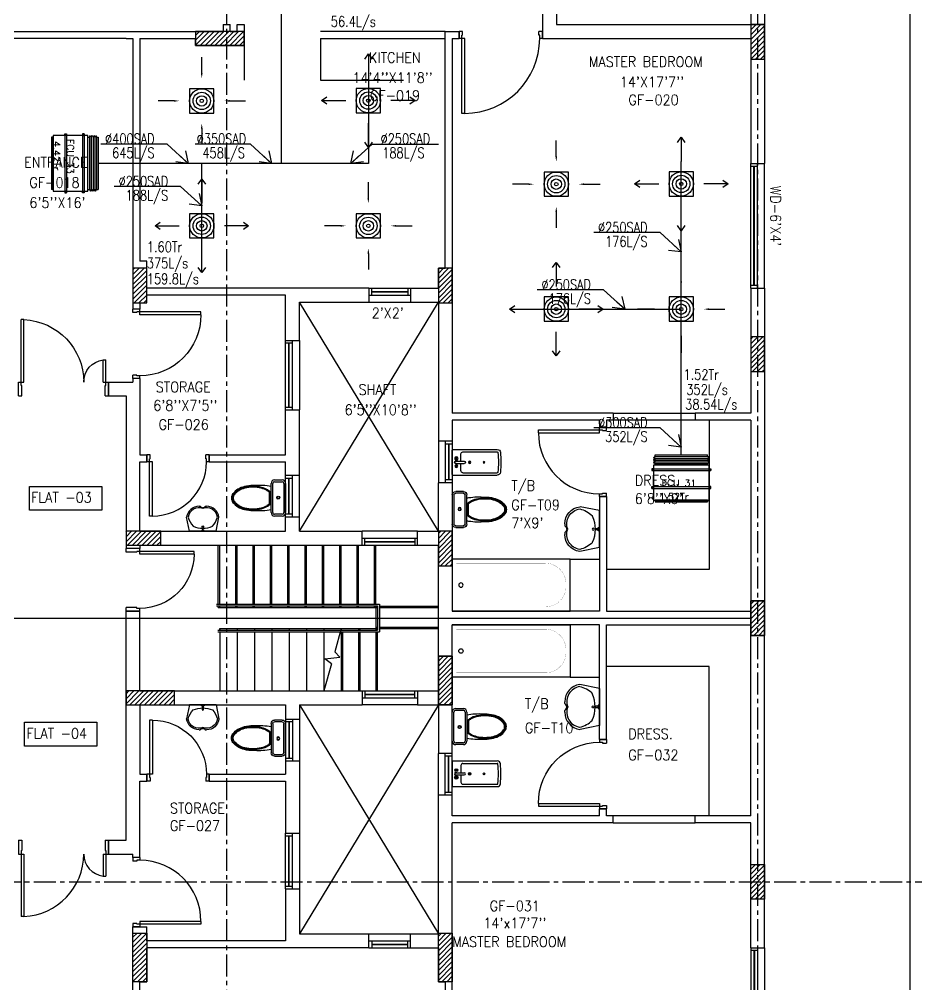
# Model space of a CAD drawing. Header units: millimetres. Extents: x -1288794 to 2153086, y -2701644 to -1428868.
# Drawn here: x 733809 to 746738, y -1496850 to -1482944 of the extents above; entities that cross this region are included whole.
import ezdxf

# ---------------------------------------------------------------- set-up
doc = ezdxf.new("R2010")
doc.units = ezdxf.units.MM
doc.header["$LTSCALE"] = 100
for name, pattern in [('CENTER', [50.8, 31.75, -6.35, 6.35, -6.35]), ('DASHED2', [9.525, 6.35, -3.175]), ('HIDDEN', [9.525, 6.35, -3.175])]:
    doc.linetypes.add(name, pattern=pattern)
for name, color, linetype in [('A-ANNO-TEXT', 8, 'Continuous'), ('A-AREA', 8, 'CENTER'), ('A-DOOR', 4, 'Continuous'), ('A-FLOR-OVHD', 4, 'DASHED2'), ('A-FLOR-PFIX', 8, 'Continuous'), ('A-FLOR-SPCL', 8, 'Continuous'), ('A-FLOR-STRS', 8, 'Continuous'), ('A-GLAZ', 5, 'Continuous'), ('A-GRID', 253, 'CENTER'), ('A-WALL-FULL', 8, 'Continuous'), ('AC- SUIPPOR', 7, 'HIDDEN'), ('AC-HLTEXT', 100, 'Continuous'), ('AC-SAD', 3, 'Continuous'), ('AC-SAD TEXT', 3, 'Continuous'), ('AC-UNIT', 5, 'Continuous'), ('RCD RIGHT', 1, 'Continuous'), ('S-COL- HACT.', 9, 'Continuous'), ('S-COL.', 8, 'Continuous'), ('SCD  RIGHT', 3, 'Continuous'), ('WALL', 42, 'Continuous')]:
    doc.layers.add(name, color=color, linetype=linetype)
doc.styles.add('ROMAND', font='romand')
doc.styles.add('ROMANS', font='romans.shx', dxfattribs={"width": 0.8})
doc.styles.add('SIMPLEX', font='simplex.shx', dxfattribs={"width": 0.8})
doc.dimstyles.new('100 of DIM2', dxfattribs={"dimscale": 0, "dimtxt": 200, "dimasz": 150, "dimexe": 75, "dimexo": 200, "dimgap": 75, "dimtad": 1, "dimdec": 0, "dimrnd": 5, "dimzin": 0, "dimdsep": 46, "dimtxsty": 'ROMANS', "dimblk": 'ARCHTICK', "dimcen": 100, "dimclrd": 94, "dimclre": 94, "dimclrt": 2, "dimadec": 0, "dimazin": 0, "dimtfac": 1, "dimtdec": 0, "dimtofl": 0, "dimtmove": 2, "dimatfit": 3, "dimldrblk": 'OPEN90', "dimfxl": 75, "dimtolj": 1, "dimtzin": 0, "dimarcsym": 0})
pattern_1 = [(45, (1840901.617, -1109556.65), (-35.355339, 35.355339), [])]

# ---------------------------------------------------------------- blocks, each defined once
blk = doc.blocks.new('W-180')
for p, q in [((1800, 100), (0, 100)), ((1800, 0), (0, 0)), ((40, 0), (40, 100)), ((1760, 100), (1760, 0))]:
    blk.add_line(p, q)
at = {"linetype": 'Continuous'}
for p, q in [((1760, 53), (40, 53)), ((1760, 47), (40, 47))]:
    blk.add_line(p, q, dxfattribs=at)
blk = doc.blocks.new('D-100-R1')
for p, q in [((-80, 980), (-80, 100)), ((-80, 980), (-40, 980)), ((-40, 980), (-40, 55)), ((-1000, 100), (-1000, 0)), ((-1000, 100), (-960, 100)), ((-960, 100), (-960, 55)), ((-960, 55), (-950, 55)), ((-950, 55), (-950, 0)), ((-80, 100), (0, 100)), ((-50, 55), (-50, 0)), ((-50, 55), (-40, 55)), ((-50, 0), (0, 0)), ((0, 100), (0, 0)), ((-1000, 0), (-950, 0))]:
    blk.add_line(p, q)
at = {"linetype": 'Continuous'}
blk.add_arc((-80, 100), 880, 90, 180, dxfattribs=at)
blk = doc.blocks.new('LAV-4')
for p, q in [((-266, 0), (-322, -283)), ((-266, 0), (268, 0)), ((268, 0), (324, -280)), ((-48, -500), (-75, -500)), ((75, -500), (50, -500))]:
    blk.add_line(p, q)
for points in [[(-25, 0), (-25, -18), (25, -18), (25, 0)], [(-9, -20), (-9, -57), (8, -57), (8, -20)]]:
    blk.add_lwpolyline(points, close=True)
blk.add_circle((0, -91), 15.4)
for centre, radius, start, end in [((74, -366), 375, 135.3333, 167.1432), ((0, -539), 477, 66.1261, 113.874), ((-74, -366), 375, 12.5199, 44.6667), ((-75, -250), 250, 187.6784, 270), ((-75, -250), 220, 188.5814, 289.9523), ((75, -250), 220, 250.0878, 350.8515), ((75, -250), 250, 270, 353.0121), ((1, -527), 55.9, 28.7827, 151.2173), ((50, -499), 0, 238.1883, 0)]:
    blk.add_arc(centre, radius, start, end)
blk = doc.blocks.new('BT-2')
blk.add_lwpolyline([(0, 750), (1700, 750), (1700, 0), (0, 0)], close=True)
at = {"const_width": 2}
blk.add_lwpolyline([(60, 690), (1340, 690, -0.414214), (1640, 390), (1640, 360, -0.414214), (1340, 60), (60, 60)], format="xyb", close=True, dxfattribs=at)
blk.add_circle((125, 375), 31.9)
blk = doc.blocks.new('W-80')
for p, q in [((800, 100), (0, 100)), ((800, 0), (0, 0)), ((40, 0), (40, 100)), ((760, 100), (760, 0))]:
    blk.add_line(p, q)
at = {"linetype": 'Continuous'}
for p, q in [((760, 53), (40, 53)), ((760, 47), (40, 47))]:
    blk.add_line(p, q, dxfattribs=at)
blk = doc.blocks.new('BIDET-1')
for p, q in [((175, 0), (-175, 0)), ((-185, -10), (-185, -649)), ((-15, -125), (-120, -125)), ((-39, -59), (-69, -59)), ((-54, -44), (-54, -74)), ((-15, -54), (-15, -174)), ((15, -54), (15, -174)), ((120, -125), (15, -125)), ((39, -59), (69, -59)), ((54, -44), (54, -74)), ((185, -10), (185, -649)), ((-150, -155), (-150, -649)), ((12, -250), (-12, -250)), ((-9, -259), (9, -241)), ((-9, -241), (9, -259)), ((0, -238), (0, -262)), ((150, -155), (150, -649))]:
    blk.add_line(p, q)
for centre, radius in [((-54, -59), 25), ((-54, -59), 20), ((-54, -59), 15.2), ((-54, -59), 10.2), ((54, -59), 20), ((54, -59), 15.2), ((54, -59), 10.2), ((0, -250), 17.5), ((0, -250), 12.5), ((0, -457), 12.5), ((0, -457), 10)]:
    blk.add_circle(centre, radius)
for centre, radius, start, end in [((-175, -10), 10, 90, 180), ((175, -10), 10, 0, 90), ((-120, -155), 30, 90, 180), ((0, -54), 20, 318.5904, 221.4096), ((0, -54), 15, 0, 180), ((120, -155), 30, 0, 90), ((0, -174), 15, 180, 0), ((-140, -649), 45, 180, 265.2062), ((-140, -649), 10, 180, 265.2062), ((0, 1020), 1720, 265.2062, 274.7938), ((0, 1020), 1685, 265.2062, 274.7938), ((140, -649), 10, 274.7938, 0), ((140, -649), 45, 274.7938, 0)]:
    blk.add_arc(centre, radius, start, end)
blk = doc.blocks.new('WC-1')
for p, q in [((-210, 0), (210, 0)), ((-260, -160), (-260, -50)), ((-235, -160), (-235, -50)), ((-210, -25), (210, -25)), ((235, -50), (235, -160)), ((260, -50), (260, -160)), ((210, -185), (-210, -185)), ((210, -210), (-210, -210)), ((91, -223), (-91, -223)), ((86, -235), (-86, -235))]:
    blk.add_line(p, q)
for radius in [22.1, 17.1]:
    blk.add_circle((-6, -107), radius)
for centre, radius, start, end in [((-210, -50), 50, 90, 180), ((-210, -50), 25, 90, 180), ((210, -50), 50, 360, 90), ((210, -50), 25, 360, 90), ((-210, -160), 50, 180, 270), ((-210, -160), 25, 180, 270), ((722, -383), 904, 168.9529, 184.0632), ((178, -428), 341, 149.8586, 166.4766), ((178, -428), 328, 149.8586, 166.4766), ((69, -365), 214, 138.4152, 149.8586), ((69, -365), 201, 139.9943, 149.8586), ((-69, -365), 201, 30.1414, 40.0057), ((-69, -365), 214, 30.1414, 41.5848), ((-178, -428), 328, 13.5234, 30.1414), ((-178, -428), 341, 13.5234, 30.1414), ((210, -160), 25, 270, 360), ((210, -160), 50, 270, 360), ((352, -470), 520, 166.4766, 180), ((352, -470), 507, 166.4766, 180), ((-352, -470), 507, 360, 13.5234), ((-352, -470), 520, 360, 13.5234), ((352, -470), 532, 177.5541, 180), ((352, -470), 532, 180, 193.5234), ((352, -470), 520, 180, 193.5234), ((352, -470), 507, 180, 193.5234), ((-352, -470), 507, 346.4766, 360), ((-352, -470), 520, 346.4766, 360), ((-352, -470), 532, 346.4766, 360), ((-352, -470), 532, 360, 2.4459), ((178, -512), 353, 193.5234, 210.1414), ((178, -512), 341, 193.5234, 210.1414), ((178, -512), 328, 193.5234, 210.1414), ((69, -575), 226, 210.1414, 234.4972), ((69, -575), 214, 210.1414, 234.4972), ((69, -575), 201, 210.1414, 234.4972), ((-69, -575), 201, 305.5028, 329.8586), ((-69, -575), 214, 305.5028, 329.8586), ((-69, -575), 226, 305.5028, 329.8586), ((-178, -512), 328, 329.8586, 346.4766), ((-178, -512), 341, 329.8586, 346.4766), ((-178, -512), 353, 329.8586, 346.4766), ((0, -672), 108, 234.4972, 270), ((0, -672), 95.9, 234.4972, 270), ((0, -672), 83.4, 234.4972, 270), ((0, -672), 83.4, 270, 305.5028), ((0, -672), 95.9, 270, 305.5028), ((0, -672), 108, 270, 305.5028)]:
    blk.add_arc(centre, radius, start, end)
at = {"linetype": 'Continuous', "ltscale": 50}
blk.add_arc((-722, -383), 904, 355.9368, 11.0471, dxfattribs=at)
blk = doc.blocks.new('W-60')
for p, q in [((600, 100), (0, 100)), ((600, 0), (0, 0)), ((40, 0), (40, 100)), ((560, 100), (560, 0))]:
    blk.add_line(p, q)
at = {"linetype": 'Continuous'}
for p, q in [((560, 53), (40, 53)), ((560, 47), (40, 47))]:
    blk.add_line(p, q, dxfattribs=at)
blk = doc.blocks.new('D-130-R')
for p, q in [((1220, 200), (1220, 1100)), ((1220, 1100), (1260, 1100)), ((1260, 200), (1260, 1100)), ((80, 520), (40, 520)), ((40, 200), (40, 520)), ((80, 200), (80, 520)), ((0, 0), (0, 200)), ((80, 200), (0, 200)), ((40, 150), (40, 200)), ((50, 150), (40, 150)), ((50, 0), (50, 150)), ((1300, 200), (1220, 200)), ((1260, 150), (1250, 150)), ((1250, 0), (1250, 150)), ((1260, 150), (1260, 200)), ((1300, 0), (1300, 200)), ((50, 0), (0, 0)), ((1300, 0), (1250, 0))]:
    blk.add_line(p, q)
for centre, radius, start, end in [((1260, 200), 900, 92.5473, 180), ((40, 200), 320, 0, 82.8192)]:
    blk.add_arc(centre, radius, start, end)
blk = doc.blocks.new('D-90-R1')
for p, q in [((-80, 880), (-40, 880)), ((-80, 880), (-80, 100)), ((-40, 880), (-40, 55)), ((-900, 100), (-860, 100)), ((-900, 100), (-900, 0)), ((-860, 100), (-860, 55)), ((-860, 55), (-850, 55)), ((-850, 55), (-850, 0)), ((-80, 100), (0, 100)), ((-50, 55), (-40, 55)), ((-50, 55), (-50, 0)), ((-50, 0), (0, 0)), ((0, 100), (0, 0)), ((-900, 0), (-850, 0))]:
    blk.add_line(p, q)
at = {"linetype": 'Continuous'}
blk.add_arc((-80, 100), 780, 90, 180, dxfattribs=at)
blk = doc.blocks.new('W-100')
for p, q in [((1000, 100), (0, 100)), ((1000, 0), (0, 0)), ((40, 0), (40, 100)), ((960, 100), (960, 0))]:
    blk.add_line(p, q)
at = {"linetype": 'Continuous'}
for p, q in [((960, 53), (40, 53)), ((960, 47), (40, 47))]:
    blk.add_line(p, q, dxfattribs=at)
blk = doc.blocks.new('D-90-R')
for p, q in [((-80, 980), (-40, 980)), ((-80, 980), (-80, 200)), ((-40, 980), (-40, 155)), ((-900, 200), (-860, 200)), ((-900, 200), (-900, 0)), ((-860, 200), (-860, 155)), ((-860, 155), (-850, 155)), ((-850, 155), (-850, 0)), ((-80, 200), (0, 200)), ((-50, 155), (-40, 155)), ((-50, 155), (-50, 0)), ((0, 200), (0, 0)), ((-50, 0), (0, 0)), ((-900, 0), (-850, 0))]:
    blk.add_line(p, q)
at = {"linetype": 'Continuous'}
blk.add_arc((-80, 200), 780, 90, 180, dxfattribs=at)
blk = doc.blocks.new('D-120-R1')
for p, q in [((-80, 1180), (-40, 1180)), ((-80, 1180), (-80, 100)), ((-40, 1180), (-40, 55)), ((-1200, 100), (-1160, 100)), ((-1200, 100), (-1200, 0)), ((-1160, 100), (-1160, 55)), ((-1160, 55), (-1150, 55)), ((-1150, 55), (-1150, 0)), ((-80, 100), (0, 100)), ((-50, 55), (-40, 55)), ((-50, 55), (-50, 0)), ((-50, 0), (0, 0)), ((0, 100), (0, 0)), ((-1200, 0), (-1150, 0))]:
    blk.add_line(p, q)
at = {"linetype": 'Continuous'}
blk.add_arc((-80, 100), 1080, 90, 180, dxfattribs=at)
blk = doc.blocks.new('A$C44FB0367')
at = {"layer": 'WALL', "ltscale": 30}
h = blk.add_hatch(dxfattribs=at)
h.set_pattern_fill('NET3', color=2, scale=100, style=0)
h.set_pattern_definition([(0, (19935.246, -11666.627), (0, 12.5), []), (60, (19935.246, -11666.627), (-10.8253175, 6.25), []), (120, (19935.246, -11666.627), (-10.8253175, -6.25), [])])
h.paths.add_polyline_path([(775, 250), (775, 275), (25, 275), (25, 250)])
at = {"layer": 'WALL', "color": 5, "ltscale": 30}
for p, q in [((25, 250), (25, 275)), ((25, 275), (775, 275)), ((775, 250), (775, 275))]:
    blk.add_line(p, q, dxfattribs=at)
at = {"layer": 'WALL', "color": 8, "ltscale": 30}
for p, q in [((25, -275), (0, -287.5)), ((25, -250), (25, -275)), ((25, -250), (25, -275)), ((25, -275), (775, -275)), ((775, -250), (775, -275)), ((775, -275), (800, -287.5)), ((0, -287.5), (25, -300)), ((25, -300), (0, -312.5)), ((0, -312.5), (25, -325)), ((25, -325), (0, -337.5)), ((0, -337.5), (25, -350)), ((25, -350), (0, -362.5)), ((0, -362.5), (25, -375)), ((25, -300), (775, -300)), ((25, -325), (775, -325)), ((25, -350), (775, -350)), ((25, -375), (775, -375)), ((25, -375), (25, -400)), ((25, -400), (775, -400)), ((800, -287.5), (775, -300)), ((775, -300), (800, -312.5)), ((800, -312.5), (775, -325)), ((775, -325), (800, -337.5)), ((800, -337.5), (775, -350)), ((775, -350), (800, -362.5)), ((800, -362.5), (775, -375)), ((775, -375), (775, -400))]:
    blk.add_line(p, q, dxfattribs=at)
at = {"layer": 'WALL', "color": 5, "ltscale": 30}
blk.add_lwpolyline([(0, 250), (800, 250), (800, -250), (0, -250)], close=True, dxfattribs=at)
blk = doc.blocks.new('A$C5F1D0244')
at = {"layer": 'AC- SUIPPOR', "ltscale": 5}
for p, q in [((-25, 425), (-25, -425)), ((0, 425), (0, -425))]:
    blk.add_line(p, q, dxfattribs=at)
at = {"layer": 'AC- SUIPPOR', "ltscale": 30}
for points in [[(-25, 400), (0, 400), (0, 425), (-25, 425)], [(-25, -400), (0, -400), (0, -425), (-25, -425)]]:
    blk.add_lwpolyline(points, close=True, dxfattribs=at)
for centre in [(-12.5, 412.5), (-12.5, -412.5)]:
    blk.add_circle(centre, 5, dxfattribs=at)
blk = doc.blocks.new('_ArchTick')
at = {"color": 0, "linetype": 'ByBlock', "const_width": 0.15}
blk.add_lwpolyline([(-0.5, -0.5), (0.5, 0.5)], dxfattribs=at)
blk = doc.blocks.new('cdcdcd')
at = {"layer": 'RCD RIGHT'}
for points in [[(0, 400), (0, 630), (0, 630)], [(-400, 0), (-630, 0), (-630, 0)], [(400, 0), (630, 0), (630, 0)], [(0, -400), (0, -630), (0, -630)]]:
    blk.add_lwpolyline(points, dxfattribs=at)
blk.add_lwpolyline([(-175, -175), (175, -175), (175, 175), (-175, 175)], close=True, dxfattribs=at)
for radius in [175, 125, 75, 25]:
    blk.add_circle((0, 0), radius, dxfattribs=at)
for points in [[(-13, 400), (0, 325), (12, 400)], [(-400, 12), (-325, 0), (-400, -13)], [(400, 12), (325, 0), (400, -13)], [(-13, -400), (0, -325), (12, -400)]]:
    blk.add_solid(points, dxfattribs=at)
blk = doc.blocks.new('abcd')
at = {"layer": 'SCD  RIGHT'}
blk.add_lwpolyline([(558555, -1481705), (558905, -1481705), (558905, -1481355), (558555, -1481355)], close=True, dxfattribs=at)
for radius in [175, 125, 75, 25]:
    blk.add_circle((558730, -1481530), radius, dxfattribs=at)
for points in [[(558730, -1480856), (558730, -1481205)], [(558056, -1481530), (558405, -1481530)], [(559404, -1481530), (559055, -1481530)], [(558730, -1482204), (558730, -1481855)]]:
    blk.add_leader(points, dimstyle='100 of DIM2', override={"dimscale": 1, "dimasz": 75, "dimtad": 0, "dimclrd": 3, "dimfxl": 0.2}, dxfattribs=at)

msp = doc.modelspace()

# ---------------------------------------------------------------- hatches: boundary and pattern name
at = {"layer": 'S-COL- HACT.', "linetype": 'Continuous', "ltscale": 3}
h = msp.add_hatch(dxfattribs=at)
h.set_pattern_fill('ANSI31', color=256, scale=400, style=0)
h.set_pattern_definition(pattern_1)
h.paths.add_polyline_path([(744346.4, -1483018.6), (744346.4, -1483518.6), (744546.4, -1483518.6), (744546.4, -1483018.6)])
h = msp.add_hatch(dxfattribs=at)
h.set_pattern_fill('ANSI31', color=256, scale=400, style=0)
h.set_pattern_definition(pattern_1)
h.paths.add_polyline_path([(736346.4, -1483318.6), (737046.4, -1483318.6), (737046.4, -1483118.6), (736346.4, -1483118.6)])
h = msp.add_hatch(dxfattribs=at)
h.set_pattern_fill('ANSI31', color=256, scale=400, style=0)
h.set_pattern_definition(pattern_1)
h.paths.add_polyline_path([(735446.4, -1486529.4), (735446.4, -1487029.4), (735646.4, -1487029.4), (735646.4, -1486529.4)])
h = msp.add_hatch(dxfattribs=at)
h.set_pattern_fill('ANSI31', color=256, scale=400, style=0)
h.set_pattern_definition(pattern_1)
h.paths.add_polyline_path([(739846.4, -1486529.4), (739846.4, -1487029.4), (740046.4, -1487029.4), (740046.4, -1486529.4)])
h = msp.add_hatch(dxfattribs=at)
h.set_pattern_fill('ANSI31', color=256, scale=400, style=0)
h.set_pattern_definition(pattern_1)
h.paths.add_polyline_path([(744346.4, -1487518.6), (744346.4, -1488018.6), (744546.4, -1488018.6), (744546.4, -1487518.6)])
h = msp.add_hatch(dxfattribs=at)
h.set_pattern_fill('ANSI31', color=256, scale=400, style=0)
h.set_pattern_definition(pattern_1)
h.paths.add_polyline_path([(735346.4, -1490518.6), (735846.4, -1490518.6), (735846.4, -1490318.6), (735346.4, -1490318.6)])
h = msp.add_hatch(dxfattribs=at)
h.set_pattern_fill('ANSI31', color=256, scale=400, style=0)
h.set_pattern_definition(pattern_1)
h.paths.add_polyline_path([(739846.4, -1490818.6), (740046.4, -1490818.6), (740046.4, -1490318.6), (739846.4, -1490318.6)])
h = msp.add_hatch(dxfattribs=at)
h.set_pattern_fill('ANSI31', color=256, scale=400, style=0)
h.set_pattern_definition(pattern_1)
h.paths.add_polyline_path([(744346.4, -1491818.6), (744346.4, -1491318.6), (744546.4, -1491318.6), (744546.4, -1491818.6)])
h = msp.add_hatch(dxfattribs=at)
h.set_pattern_fill('ANSI31', color=256, scale=400, style=0)
h.set_pattern_definition(pattern_1)
h.paths.add_polyline_path([(739846.4, -1492818.6), (740046.4, -1492818.6), (740046.4, -1492118.6), (739846.4, -1492118.6)])
h = msp.add_hatch(dxfattribs=at)
h.set_pattern_fill('ANSI31', color=256, scale=400, style=0)
h.set_pattern_definition(pattern_1)
h.paths.add_polyline_path([(735346.4, -1492818.6), (736046.4, -1492818.6), (736046.4, -1492618.6), (735346.4, -1492618.6)])
h = msp.add_hatch(dxfattribs=at)
h.set_pattern_fill('ANSI31', color=256, scale=400, style=0)
h.set_pattern_definition(pattern_1)
h.paths.add_polyline_path([(744346.4, -1495618.6), (744346.4, -1495118.6), (744546.4, -1495118.6), (744546.4, -1495618.6)])
h = msp.add_hatch(dxfattribs=at)
h.set_pattern_fill('ANSI31', color=256, scale=400, style=0)
h.set_pattern_definition(pattern_1)
h.paths.add_polyline_path([(735446.4, -1496807.9), (735446.4, -1496107.9), (735646.4, -1496107.9), (735646.4, -1496807.9)])
h = msp.add_hatch(dxfattribs=at)
h.set_pattern_fill('ANSI31', color=256, scale=400, style=0)
h.set_pattern_definition(pattern_1)
h.paths.add_polyline_path([(739846.4, -1496807.9), (739846.4, -1496107.9), (740046.4, -1496107.9), (740046.4, -1496807.9)])

# ---------------------------------------------------------------- linework, layer by layer
at = {"layer": 'A-ANNO-TEXT', "color": 5}
for points in [[(733955.5, -1489671.5), (734997.9, -1489671.5), (734997.9, -1490013.9), (733955.5, -1490013.9)], [(733882.3, -1493070.7), (734924.7, -1493070.7), (734924.7, -1493413.2), (733882.3, -1493413.2)]]:
    msp.add_lwpolyline(points, close=True, dxfattribs=at)
at = {"layer": 'A-AREA', "ltscale": 15}
msp.add_line((746646.4, -1512568.6), (746646.4, -1469568.6), dxfattribs=at)
at = {"layer": 'A-FLOR-OVHD', "linetype": 'Continuous', "ltscale": 3}
for p, q in [((733546.4, -1483118.6), (735346.4, -1483118.6)), ((735346.4, -1483218.6), (733546.4, -1483218.6)), ((742367.3, -1488618.6), (743546.4, -1488618.6)), ((743546.4, -1488718.6), (742367.3, -1488718.6)), ((743546.4, -1494418.6), (742367.3, -1494418.6)), ((742367.3, -1494518.6), (743546.4, -1494518.6))]:
    msp.add_line(p, q, dxfattribs=at)
at = {"layer": 'A-FLOR-OVHD', "linetype": 'Continuous'}
for p, q in [((736696.4, -1491368.6), (736696.4, -1490518.6)), ((736946.4, -1491368.6), (736946.4, -1490518.6)), ((737196.4, -1491368.6), (737196.4, -1490518.6)), ((737446.4, -1491368.6), (737446.4, -1490518.6)), ((737696.4, -1491368.6), (737696.4, -1490518.6)), ((737946.4, -1491368.6), (737946.4, -1490518.6)), ((738196.4, -1491368.6), (738196.4, -1490518.6)), ((738446.4, -1491368.6), (738446.4, -1490518.6)), ((738696.4, -1491368.6), (738696.4, -1490518.6)), ((738946.4, -1491368.6), (738946.4, -1490518.6)), ((738996.4, -1491418.6), (739846.4, -1491418.6)), ((736696.4, -1491718.6), (736696.4, -1491743.6)), ((736946.4, -1491718.6), (736946.4, -1491743.6)), ((737196.4, -1491718.6), (737196.4, -1491743.6)), ((737446.4, -1491718.6), (737446.4, -1491743.6)), ((737696.4, -1491718.6), (737696.4, -1491743.6)), ((737946.4, -1491718.6), (737946.4, -1491743.6)), ((738196.4, -1491718.6), (738196.4, -1491743.6)), ((738996.4, -1491718.6), (739846.4, -1491718.6)), ((736696.4, -1491768.6), (736696.4, -1492618.6)), ((736946.4, -1491768.6), (736946.4, -1492618.6)), ((737196.4, -1491768.6), (737196.4, -1492618.6)), ((737446.4, -1491768.6), (737446.4, -1492618.6)), ((737696.4, -1491768.6), (737696.4, -1492618.6)), ((737946.4, -1491768.6), (737946.4, -1492618.6)), ((738196.4, -1491768.6), (738196.4, -1492618.6)), ((738446.4, -1491768.6), (738446.4, -1492618.6)), ((738696.4, -1491768.6), (738696.4, -1492618.6)), ((738946.4, -1491768.6), (738946.4, -1492618.6))]:
    msp.add_line(p, q, dxfattribs=at)
at = {"layer": 'A-FLOR-PFIX', "ltscale": 3}
for p, q in [((741746.4, -1490718.6), (742167.3, -1490718.6)), ((741746.4, -1492418.6), (742167.3, -1492418.6))]:
    msp.add_line(p, q, dxfattribs=at)
at = {"layer": 'A-FLOR-SPCL', "ltscale": 3}
for p, q in [((744346.4, -1481518.6), (744346.4, -1483018.6)), ((744546.4, -1481518.6), (744546.4, -1483018.6)), ((737046.4, -1483218.6), (737046.4, -1483818.6)), ((738146.4, -1483218.6), (739946.4, -1483218.6)), ((738146.4, -1483218.6), (738146.4, -1483818.6)), ((738146.4, -1483818.6), (739346.4, -1483818.6)), ((737846.4, -1490318.6), (739846.4, -1487018.6)), ((739846.4, -1490318.6), (737846.4, -1487018.6)), ((743746.4, -1488718.6), (743746.4, -1490868.6)), ((743746.4, -1490868.6), (742267.3, -1490868.6)), ((743746.4, -1492268.6), (742267.3, -1492268.6)), ((743746.4, -1494418.6), (743746.4, -1492268.6)), ((739846.4, -1492818.6), (737846.4, -1496118.6)), ((737846.4, -1492818.6), (739846.4, -1496118.6))]:
    msp.add_line(p, q, dxfattribs=at)
at = {"layer": 'A-FLOR-STRS', "ltscale": 3}
for p, q in [((736676.4, -1491368.6), (736676.4, -1490518.6)), ((736926.4, -1491368.6), (736926.4, -1490518.6)), ((737176.4, -1491368.6), (737176.4, -1490518.6)), ((737426.4, -1491368.6), (737426.4, -1490518.6)), ((737676.4, -1491368.6), (737676.4, -1490518.6)), ((737926.4, -1491368.6), (737926.4, -1490518.6)), ((738176.4, -1491368.6), (738176.4, -1490518.6)), ((738426.4, -1491368.6), (738426.4, -1490518.6)), ((738676.4, -1491368.6), (738676.4, -1490518.6)), ((738926.4, -1491368.6), (738926.4, -1490518.6)), ((736651.4, -1491368.6), (738996.4, -1491368.6)), ((736651.4, -1491393.6), (738971.4, -1491393.6)), ((736676.4, -1491418.6), (736676.4, -1491393.6)), ((736676.4, -1491418.6), (738946.4, -1491418.6)), ((736696.4, -1491418.6), (736696.4, -1491393.6)), ((736926.4, -1491418.6), (736926.4, -1491393.6)), ((736946.4, -1491418.6), (736946.4, -1491393.6)), ((737176.4, -1491418.6), (737176.4, -1491393.6)), ((737196.4, -1491418.6), (737196.4, -1491393.6)), ((737426.4, -1491418.6), (737426.4, -1491393.6)), ((737446.4, -1491418.6), (737446.4, -1491393.6)), ((737676.4, -1491418.6), (737676.4, -1491393.6)), ((737696.4, -1491418.6), (737696.4, -1491393.6)), ((737926.4, -1491418.6), (737926.4, -1491393.6)), ((737946.4, -1491418.6), (737946.4, -1491393.6)), ((738176.4, -1491418.6), (738176.4, -1491393.6)), ((738196.4, -1491418.6), (738196.4, -1491393.6)), ((738426.4, -1491418.6), (738426.4, -1491393.6)), ((738446.4, -1491418.6), (738446.4, -1491393.6)), ((738676.4, -1491418.6), (738676.4, -1491393.6)), ((738696.4, -1491418.6), (738696.4, -1491393.6)), ((738926.4, -1491418.6), (738926.4, -1491393.6)), ((738946.4, -1491418.6), (738946.4, -1491393.6)), ((738946.4, -1491398.6), (738971.4, -1491398.6)), ((738946.4, -1491418.6), (738946.4, -1491718.6)), ((738946.4, -1491418.6), (738971.4, -1491418.6)), ((738971.4, -1491393.6), (738971.4, -1491743.6)), ((738996.4, -1491368.6), (738996.4, -1491768.6)), ((738996.4, -1491398.6), (739846.4, -1491398.6)), ((736696.4, -1491718.6), (738946.4, -1491718.6)), ((736696.4, -1491743.6), (736696.4, -1491718.6)), ((738446.4, -1491718.6), (738352.8, -1492055.9)), ((738446.4, -1491718.6), (738446.4, -1491743.6)), ((738696.4, -1491718.6), (738696.4, -1491743.6)), ((738716.4, -1491718.6), (738716.4, -1491743.6)), ((738946.4, -1491698.6), (738971.4, -1491698.6)), ((738946.4, -1491718.6), (738946.4, -1491743.6)), ((738946.4, -1491718.6), (738971.4, -1491718.6)), ((738946.4, -1491718.6), (738946.4, -1491743.6)), ((738966.4, -1491718.6), (738966.4, -1491743.6)), ((738966.4, -1491718.6), (738966.4, -1491743.6)), ((738996.4, -1491698.6), (739846.4, -1491698.6)), ((736671.4, -1491743.6), (738971.4, -1491743.6)), ((736671.4, -1491768.6), (738996.4, -1491768.6)), ((738466.4, -1491768.6), (738466.4, -1492618.6)), ((738716.4, -1491768.6), (738716.4, -1492618.6)), ((738966.4, -1491768.6), (738966.4, -1492618.6)), ((738966.4, -1491768.6), (738966.4, -1492618.6)), ((738208.6, -1492154.1), (738424.6, -1492133.4)), ((738305.5, -1492226.1), (738208.6, -1492154.1)), ((738424.6, -1492133.4), (738352.8, -1492055.9)), ((738305.5, -1492226.1), (738196.4, -1492618.6))]:
    msp.add_line(p, q, dxfattribs=at)
at = {"layer": 'A-GLAZ', "ltscale": 3}
for p, q in [((744546.4, -1486818.6), (744546.4, -1485018.6)), ((738846.4, -1487018.6), (739446.4, -1487018.6)), ((737846.4, -1487568.6), (737846.4, -1488568.6)), ((739846.4, -1489018.6), (739846.4, -1489618.6)), ((737846.4, -1490111.8), (737846.4, -1489511.8)), ((739546.4, -1490318.6), (738746.4, -1490318.6)), ((739546.4, -1492818.6), (738746.4, -1492818.6)), ((737846.4, -1493025.5), (737846.4, -1493625.5)), ((739846.4, -1494118.6), (739846.4, -1493518.6)), ((737846.4, -1494668.6), (737846.4, -1495468.6)), ((738846.4, -1496118.6), (739446.4, -1496118.6)), ((744546.4, -1496318.6), (744546.4, -1498118.6))]:
    msp.add_line(p, q, dxfattribs=at)
at = {"layer": 'A-GRID', "ltscale": 0.1}
for p, q in [((736796.4, -1466442.6), (736796.4, -1514577)), ((744446.4, -1466442.6), (744446.4, -1514577)), ((707093.1, -1495368.6), (750632.7, -1495368.6))]:
    msp.add_line(p, q, dxfattribs=at)
at = {"layer": 'A-WALL-FULL', "ltscale": 3}
for p, q in [((741346.4, -1482868.6), (741346.4, -1483218.6)), ((741546.4, -1482868.6), (741546.4, -1483018.6)), ((736746.4, -1483018.6), (736746.4, -1483118.6)), ((736746.4, -1483018.6), (736846.4, -1483018.6)), ((736846.4, -1483118.6), (736846.4, -1483018.6)), ((736946.4, -1483118.6), (736946.4, -1483018.6)), ((736946.4, -1483018.6), (737046.4, -1483018.6)), ((737046.4, -1483018.6), (737046.4, -1483218.6)), ((741546.4, -1483018.6), (744546.4, -1483018.6)), ((744546.4, -1483018.6), (744546.4, -1485018.6)), ((735346.4, -1483118.6), (736746.4, -1483118.6)), ((735346.4, -1483218.6), (735446.4, -1483218.6)), ((735446.4, -1483218.6), (735446.4, -1487118.6)), ((735546.4, -1483218.6), (735546.4, -1486429.4)), ((735546.4, -1483218.6), (736346.4, -1483218.6)), ((736846.4, -1483118.6), (736946.4, -1483118.6)), ((739945, -1483118.6), (738146.4, -1483118.6)), ((739946.4, -1483118.6), (740146.4, -1483118.6)), ((739946.4, -1486529.4), (739946.4, -1483118.6)), ((740046.4, -1483218.6), (740046.4, -1488618.6)), ((740046.4, -1483218.6), (740146.4, -1483218.6)), ((740146.4, -1483118.6), (740146.4, -1483218.6)), ((740146.4, -1483218.6), (740146.4, -1483218.6)), ((741346.4, -1483218.6), (744346.4, -1483218.6)), ((744346.4, -1483218.6), (744346.4, -1485018.6)), ((744346.4, -1485018.6), (744546.4, -1485018.6)), ((737646.4, -1486818.6), (735646.4, -1486818.6)), ((738846.4, -1486818.6), (737646.4, -1486818.6)), ((738846.4, -1486818.6), (738846.4, -1487018.6)), ((739446.4, -1486818.6), (739846.4, -1486818.6)), ((739446.4, -1486818.6), (739446.4, -1487018.6)), ((744346.4, -1486818.6), (744346.4, -1488618.6)), ((744346.4, -1486818.6), (744546.4, -1486818.6)), ((744546.4, -1486818.6), (744546.4, -1490277)), ((737646.4, -1486918.6), (735646.4, -1486918.6)), ((735646.4, -1487029.4), (735646.4, -1486918.6)), ((737646.4, -1487568.6), (737646.4, -1486918.6)), ((735546.4, -1487118.6), (735446.4, -1487118.6)), ((735546.4, -1487029.4), (735546.4, -1487118.6)), ((735546.4, -1487029.4), (735646.4, -1487029.4)), ((737846.4, -1487018.6), (738846.4, -1487018.6)), ((737846.4, -1487568.6), (737846.4, -1487018.6)), ((739446.4, -1487018.6), (739846.4, -1487018.6)), ((739846.4, -1487018.6), (739846.4, -1489018.6)), ((737646.4, -1487568.6), (737846.4, -1487568.6)), ((735446.4, -1488118.6), (735446.4, -1488168.6)), ((735546.4, -1488118.6), (735446.4, -1488118.6)), ((735546.4, -1488118.6), (735546.4, -1489218.6)), ((735096.4, -1488168.6), (735446.4, -1488168.6)), ((735096.4, -1488168.6), (735096.4, -1488368.6)), ((735096.4, -1488368.6), (735346.4, -1488368.6)), ((735346.4, -1488368.6), (735346.4, -1490568.6)), ((737646.4, -1489218.6), (737646.4, -1488568.6)), ((737646.4, -1488568.6), (737846.4, -1488568.6)), ((737846.4, -1489511.8), (737846.4, -1488568.6)), ((742367.3, -1488618.6), (740046.4, -1488618.6)), ((742367.3, -1488618.6), (742367.3, -1488718.6)), ((743546.4, -1488618.6), (743546.4, -1488718.6)), ((744346.4, -1488618.6), (743546.4, -1488618.6)), ((742167.3, -1488718.6), (740046.4, -1488718.6)), ((740046.4, -1488718.6), (740046.4, -1489018.6)), ((742167.3, -1488718.6), (742167.3, -1488818.6)), ((742267.3, -1488818.6), (742167.3, -1488818.6)), ((742367.3, -1488718.6), (742267.3, -1488718.6)), ((742267.3, -1488718.6), (742267.3, -1488818.6)), ((744346.4, -1488718.6), (743546.4, -1488718.6)), ((744346.4, -1488718.6), (744346.4, -1490277)), ((740046.4, -1489018.6), (739846.4, -1489018.6)), ((735546.4, -1489218.6), (735646.4, -1489218.6)), ((735646.4, -1489218.6), (735646.4, -1489318.6)), ((736546.4, -1489218.6), (737646.4, -1489218.6)), ((736546.4, -1489218.6), (736546.4, -1489318.6)), ((735546.4, -1490318.6), (735546.4, -1489318.6)), ((735546.4, -1489318.6), (735646.4, -1489318.6)), ((736546.4, -1489318.6), (737646.4, -1489318.6)), ((737646.4, -1489511.8), (737646.4, -1489318.6)), ((737646.4, -1489511.8), (737846.4, -1489511.8)), ((737646.4, -1489511.8), (737846.4, -1489511.8)), ((740046.4, -1489618.6), (739846.4, -1489618.6)), ((739846.4, -1490318.6), (739846.4, -1489618.6)), ((740046.4, -1489618.6), (740046.4, -1491468.6)), ((742167.3, -1489818.6), (742167.3, -1491468.6)), ((742267.3, -1489818.6), (742167.3, -1489818.6)), ((742267.3, -1489818.6), (742267.3, -1491468.6)), ((737646.4, -1490318.6), (737646.4, -1490111.8)), ((737646.4, -1490111.8), (737846.4, -1490111.8)), ((737846.4, -1490318.6), (737846.4, -1490111.8)), ((735546.4, -1490318.6), (737646.4, -1490318.6)), ((737846.4, -1490318.6), (738746.4, -1490318.6)), ((738746.4, -1490518.6), (738746.4, -1490318.6)), ((739546.4, -1490518.6), (739546.4, -1490318.6)), ((739546.4, -1490318.6), (739846.4, -1490318.6)), ((744346.4, -1490277), (744346.4, -1491468.6)), ((744546.4, -1490277), (744546.4, -1491568.6)), ((735546.4, -1490568.6), (735346.4, -1490568.6)), ((735546.4, -1490518.6), (738746.4, -1490518.6)), ((735546.4, -1490518.6), (735546.4, -1490568.6)), ((739546.4, -1490518.6), (739846.4, -1490518.6)), ((739846.4, -1492618.6), (739846.4, -1490518.6)), ((744346.4, -1490577), (744346.4, -1491468.6)), ((717930.3, -1491568.6), (744346.4, -1491568.6)), ((735346.4, -1494768.6), (735346.4, -1491468.6)), ((735346.4, -1491468.6), (735546.4, -1491468.6)), ((735546.4, -1492618.6), (735546.4, -1491468.6)), ((742167.3, -1491468.6), (740046.4, -1491468.6)), ((742267.3, -1491468.6), (744346.4, -1491468.6)), ((744546.4, -1493460.2), (744546.4, -1491568.6)), ((742167.3, -1491668.6), (740046.4, -1491668.6)), ((740046.4, -1493518.6), (740046.4, -1491668.6)), ((742167.3, -1493318.6), (742167.3, -1491668.6)), ((742267.3, -1491668.6), (744346.4, -1491668.6)), ((742267.3, -1493318.6), (742267.3, -1491668.6)), ((744346.4, -1493460.2), (744346.4, -1491668.6)), ((735546.4, -1492618.6), (738746.4, -1492618.6)), ((738746.4, -1492618.6), (738746.4, -1492818.6)), ((739546.4, -1492618.6), (739846.4, -1492618.6)), ((739546.4, -1492618.6), (739546.4, -1492818.6)), ((735546.4, -1492818.6), (737646.4, -1492818.6)), ((735546.4, -1492818.6), (735546.4, -1493818.6)), ((737646.4, -1492818.6), (737646.4, -1493025.5)), ((737846.4, -1492818.6), (738746.4, -1492818.6)), ((737846.4, -1492818.6), (737846.4, -1493025.5)), ((739546.4, -1492818.6), (739846.4, -1492818.6)), ((739846.4, -1492818.6), (739846.4, -1493518.6)), ((737646.4, -1493025.5), (737846.4, -1493025.5)), ((742267.3, -1493318.6), (742167.3, -1493318.6)), ((740046.4, -1493518.6), (739846.4, -1493518.6)), ((744346.4, -1494418.6), (744346.4, -1493460.2)), ((744546.4, -1496318.6), (744546.4, -1493460.2)), ((737646.4, -1493625.5), (737846.4, -1493625.5)), ((737646.4, -1493625.5), (737646.4, -1493818.6)), ((737646.4, -1493625.5), (737846.4, -1493625.5)), ((737846.4, -1493625.5), (737846.4, -1494668.6)), ((735546.4, -1493818.6), (735646.4, -1493818.6)), ((735646.4, -1493918.6), (735646.4, -1493818.6)), ((736546.4, -1493818.6), (737646.4, -1493818.6)), ((736546.4, -1493918.6), (736546.4, -1493818.6)), ((735546.4, -1495018.6), (735546.4, -1493918.6)), ((735546.4, -1493918.6), (735646.4, -1493918.6)), ((736546.4, -1493918.6), (737646.4, -1493918.6)), ((737646.4, -1493918.6), (737646.4, -1494668.6)), ((739846.4, -1496118.6), (739846.4, -1494118.6)), ((740046.4, -1494118.6), (739846.4, -1494118.6)), ((740046.4, -1494418.6), (740046.4, -1494118.6)), ((742267.3, -1494318.6), (742167.3, -1494318.6)), ((742167.3, -1494418.6), (742167.3, -1494318.6)), ((742267.3, -1494418.6), (742267.3, -1494318.6)), ((742167.3, -1494418.6), (740046.4, -1494418.6)), ((742367.3, -1494518.6), (740046.4, -1494518.6)), ((740046.4, -1499918.6), (740046.4, -1494518.6)), ((742367.3, -1494418.6), (742267.3, -1494418.6)), ((742367.3, -1494518.6), (742367.3, -1494418.6)), ((744346.4, -1494418.6), (743546.4, -1494418.6)), ((743546.4, -1494518.6), (743546.4, -1494418.6)), ((744346.4, -1494518.6), (743546.4, -1494518.6)), ((744346.4, -1496318.6), (744346.4, -1494518.6)), ((735096.4, -1494768.6), (735346.4, -1494768.6)), ((735096.4, -1494968.6), (735096.4, -1494768.6)), ((737646.4, -1494668.6), (737846.4, -1494668.6)), ((735096.4, -1494968.6), (735446.4, -1494968.6)), ((735446.4, -1495018.6), (735446.4, -1494968.6)), ((735546.4, -1495018.6), (735446.4, -1495018.6)), ((737646.4, -1495468.6), (737846.4, -1495468.6)), ((737646.4, -1495468.6), (737646.4, -1496218.6)), ((737846.4, -1495468.6), (737846.4, -1496118.6)), ((735446.4, -1499918.6), (735446.4, -1496018.6)), ((735546.4, -1496018.6), (735446.4, -1496018.6)), ((737846.4, -1496118.6), (738846.4, -1496118.6)), ((738846.4, -1496318.6), (738846.4, -1496118.6)), ((739446.4, -1496318.6), (739446.4, -1496118.6)), ((739446.4, -1496118.6), (739846.4, -1496118.6)), ((737646.4, -1496218.6), (735646.4, -1496218.6)), ((737646.4, -1496318.6), (735646.4, -1496318.6)), ((738846.4, -1496318.6), (737646.4, -1496318.6)), ((739446.4, -1496318.6), (739846.4, -1496318.6)), ((744346.4, -1496318.6), (744546.4, -1496318.6)), ((735546.4, -1499918.6), (735546.4, -1496807.9)), ((739946.4, -1496807.9), (739946.4, -1500018.6))]:
    msp.add_line(p, q, dxfattribs=at)
at = {"layer": 'A-WALL-FULL', "linetype": 'Continuous', "ltscale": 3}
for p, q in [((736346.4, -1483318.6), (736346.4, -1483218.6)), ((737046.4, -1483118.6), (737046.4, -1483318.6)), ((737046.4, -1483318.6), (736346.4, -1483318.6)), ((735646.4, -1486429.4), (735546.4, -1486429.4)), ((735646.4, -1486818.6), (735646.4, -1486429.4)), ((739846.4, -1486818.6), (739846.4, -1486529.4)), ((739846.4, -1486529.4), (739946.4, -1486529.4)), ((735446.4, -1496018.6), (735646.4, -1496018.6)), ((735646.4, -1496218.6), (735646.4, -1496018.6)), ((735646.4, -1496807.9), (735646.4, -1496318.6)), ((739846.4, -1496318.6), (739846.4, -1496807.9)), ((735546.4, -1496807.9), (735646.4, -1496807.9)), ((739846.4, -1496807.9), (739946.4, -1496807.9))]:
    msp.add_line(p, q, dxfattribs=at)
at = {"layer": 'AC-SAD'}
for p, q in [((737583.5, -1480368.9), (737583.1, -1485018.6)), ((738838.6, -1483789.9), (738838.2, -1485018.6)), ((738838.2, -1485018.6), (734946.4, -1485018.6)), ((736438.6, -1486243.6), (736438.2, -1485018.6)), ((743346.8, -1489218.6), (743345.3, -1484990.3)), ((741220.6, -1487117.9), (743346.4, -1487118.6))]:
    msp.add_line(p, q, dxfattribs=at)
at = {"layer": 'S-COL.', "linetype": 'Continuous', "ltscale": 3}
for p, q in [((736346.4, -1483118.6), (736346.4, -1483318.6)), ((737046.4, -1483318.6), (737046.4, -1483118.6)), ((736346.4, -1483318.6), (737046.4, -1483318.6)), ((735846.4, -1490318.6), (735346.4, -1490318.6)), ((735346.4, -1490318.6), (735346.4, -1490518.6)), ((735846.4, -1490518.6), (735846.4, -1490318.6)), ((739846.4, -1492118.6), (739846.4, -1492818.6)), ((740046.4, -1492118.6), (739846.4, -1492118.6)), ((739846.4, -1492818.6), (739846.4, -1492118.6)), ((739846.4, -1492118.6), (740046.4, -1492118.6)), ((739846.4, -1492118.6), (739846.4, -1492818.6)), ((740046.4, -1492118.6), (739846.4, -1492118.6)), ((739846.4, -1492818.6), (739846.4, -1492118.6)), ((739846.4, -1492118.6), (740046.4, -1492118.6)), ((740046.4, -1492818.6), (740046.4, -1492118.6)), ((740046.4, -1492118.6), (740046.4, -1492818.6)), ((740046.4, -1492818.6), (740046.4, -1492118.6)), ((740046.4, -1492118.6), (740046.4, -1492818.6)), ((736046.4, -1492618.6), (735346.4, -1492618.6)), ((735346.4, -1492618.6), (735346.4, -1492818.6)), ((736046.4, -1492818.6), (736046.4, -1492618.6)), ((735346.4, -1492818.6), (736046.4, -1492818.6)), ((739846.4, -1492818.6), (740046.4, -1492818.6)), ((740046.4, -1492818.6), (739846.4, -1492818.6)), ((739846.4, -1492818.6), (740046.4, -1492818.6)), ((740046.4, -1492818.6), (739846.4, -1492818.6))]:
    msp.add_line(p, q, dxfattribs=at)
for points in [[(744346.4, -1483018.6), (744346.4, -1483518.6), (744546.4, -1483518.6), (744546.4, -1483018.6)], [(744346.4, -1483018.6), (744346.4, -1483518.6), (744546.4, -1483518.6), (744546.4, -1483018.6)], [(744346.4, -1483018.6), (744346.4, -1483518.6), (744546.4, -1483518.6), (744546.4, -1483018.6)], [(736346.4, -1483318.6), (737046.4, -1483318.6), (737046.4, -1483118.6), (736346.4, -1483118.6)], [(736346.4, -1483318.6), (737046.4, -1483318.6), (737046.4, -1483118.6), (736346.4, -1483118.6)], [(735446.4, -1486529.4), (735446.4, -1487029.4), (735646.4, -1487029.4), (735646.4, -1486529.4)], [(735446.4, -1486529.4), (735446.4, -1487029.4), (735646.4, -1487029.4), (735646.4, -1486529.4)], [(735446.4, -1486529.4), (735446.4, -1487029.4), (735646.4, -1487029.4), (735646.4, -1486529.4)], [(739846.4, -1486529.4), (739846.4, -1487029.4), (740046.4, -1487029.4), (740046.4, -1486529.4)], [(739846.4, -1486529.4), (739846.4, -1487029.4), (740046.4, -1487029.4), (740046.4, -1486529.4)], [(739846.4, -1486529.4), (739846.4, -1487029.4), (740046.4, -1487029.4), (740046.4, -1486529.4)], [(744346.4, -1487518.6), (744346.4, -1488018.6), (744546.4, -1488018.6), (744546.4, -1487518.6)], [(744346.4, -1487518.6), (744346.4, -1488018.6), (744546.4, -1488018.6), (744546.4, -1487518.6)], [(744346.4, -1487518.6), (744346.4, -1488018.6), (744546.4, -1488018.6), (744546.4, -1487518.6)], [(735346.4, -1490518.6), (735846.4, -1490518.6), (735846.4, -1490318.6), (735346.4, -1490318.6)], [(739846.4, -1490818.6), (740046.4, -1490818.6), (740046.4, -1490318.6), (739846.4, -1490318.6)], [(744346.4, -1491318.6), (744346.4, -1491818.6), (744546.4, -1491818.6), (744546.4, -1491318.6)], [(744346.4, -1491818.6), (744346.4, -1491318.6), (744546.4, -1491318.6), (744546.4, -1491818.6)], [(744346.4, -1491318.6), (744346.4, -1491818.6), (744546.4, -1491818.6), (744546.4, -1491318.6)], [(744346.4, -1491818.6), (744346.4, -1491318.6), (744546.4, -1491318.6), (744546.4, -1491818.6)], [(744346.4, -1491318.6), (744346.4, -1491818.6), (744546.4, -1491818.6), (744546.4, -1491318.6)], [(744346.4, -1491818.6), (744346.4, -1491318.6), (744546.4, -1491318.6), (744546.4, -1491818.6)], [(739846.4, -1492818.6), (740046.4, -1492818.6), (740046.4, -1492118.6), (739846.4, -1492118.6)], [(735346.4, -1492818.6), (736046.4, -1492818.6), (736046.4, -1492618.6), (735346.4, -1492618.6)], [(744346.4, -1495618.6), (744346.4, -1495118.6), (744546.4, -1495118.6), (744546.4, -1495618.6)], [(744346.4, -1495618.6), (744346.4, -1495118.6), (744546.4, -1495118.6), (744546.4, -1495618.6)], [(744346.4, -1495618.6), (744346.4, -1495118.6), (744546.4, -1495118.6), (744546.4, -1495618.6)], [(735446.4, -1496807.9), (735446.4, -1496107.9), (735646.4, -1496107.9), (735646.4, -1496807.9)], [(735446.4, -1496807.9), (735446.4, -1496107.9), (735646.4, -1496107.9), (735646.4, -1496807.9)], [(735446.4, -1496807.9), (735446.4, -1496107.9), (735646.4, -1496107.9), (735646.4, -1496807.9)], [(739846.4, -1496807.9), (739846.4, -1496107.9), (740046.4, -1496107.9), (740046.4, -1496807.9)], [(739846.4, -1496807.9), (739846.4, -1496107.9), (740046.4, -1496107.9), (740046.4, -1496807.9)], [(739846.4, -1496807.9), (739846.4, -1496107.9), (740046.4, -1496107.9), (740046.4, -1496807.9)]]:
    msp.add_lwpolyline(points, close=True, dxfattribs=at)

# ---------------------------------------------------------------- block references
at = {"ltscale": 30, "xscale": -1}
msp.add_blockref('A$C5F1D0244', (734464.5, -1485018.6), dxfattribs=at)
at = {"ltscale": 30}
msp.add_blockref('A$C5F1D0244', (734745.7, -1485018.6), dxfattribs=at)
at = {"ltscale": 30, "rotation": 89.99999999999999}
msp.add_blockref('A$C5F1D0244', (743346.8, -1489419.3), dxfattribs=at)
at = {"ltscale": 30, "xscale": -1, "rotation": 90}
msp.add_blockref('A$C5F1D0244', (743346.8, -1489700.5), dxfattribs=at)
at = {"layer": 'A-DOOR', "ltscale": 3}
for name, p, rotation in [('D-120-R1', (740146.4, -1483118.6), 180), ('D-100-R1', (742267.3, -1488818.6), 90), ('D-90-R1', (735646.4, -1489218.6), 180), ('D-130-R', (735096.4, -1494768.6), 180), ('D-100-R1', (735446.4, -1496018.6), 270)]:
    msp.add_blockref(name, p, dxfattribs=dict(at, rotation=rotation))
at = {"layer": 'A-DOOR', "ltscale": 3, "xscale": -1}
for name, p, rotation in [('D-100-R1', (735446.4, -1487118.6), 270), ('D-90-R', (735346.4, -1490568.6), 270), ('D-100-R1', (742267.3, -1494318.6), 90)]:
    msp.add_blockref(name, p, dxfattribs=dict(at, rotation=rotation))
for name, p in [('D-130-R', (735096.4, -1488368.6)), ('D-90-R1', (735646.4, -1493918.6))]:
    msp.add_blockref(name, p, dxfattribs=at)
at = {"layer": 'A-FLOR-PFIX', "ltscale": 3, "xscale": -1}
for name, p, rotation in [('BIDET-1', (740046.4, -1489325), 90), ('WC-1', (740046.4, -1490004.9), 90), ('LAV-4', (742167.3, -1490288.5), 270), ('BT-2', (740046.4, -1490718.6), 180), ('WC-1', (737646.4, -1493297.8), 270)]:
    msp.add_blockref(name, p, dxfattribs=dict(at, rotation=rotation))
at = {"layer": 'A-FLOR-PFIX', "ltscale": 3}
for name, p, rotation in [('WC-1', (737646.4, -1489839.5), 270), ('LAV-4', (742167.3, -1492848.8), 270), ('WC-1', (740046.4, -1493132.4), 90), ('BIDET-1', (740046.4, -1493812.3), 90)]:
    msp.add_blockref(name, p, dxfattribs=dict(at, rotation=rotation))
at = {"layer": 'A-FLOR-PFIX', "ltscale": 3, "xscale": 0.7199999999720604, "yscale": 0.7199999999720604, "zscale": 0.7199999999720604, "rotation": 180}
msp.add_blockref('LAV-4', (736452.8, -1490318.6), dxfattribs=at)
at = {"layer": 'A-FLOR-PFIX', "ltscale": 3}
msp.add_blockref('BT-2', (740046.4, -1492418.6), dxfattribs=at)
at = {"layer": 'A-FLOR-PFIX', "ltscale": 3, "xscale": -0.7199999999720604, "yscale": 0.7199999999720604, "zscale": 0.7200000000000001}
msp.add_blockref('LAV-4', (736452.8, -1492818.6), dxfattribs=at)
at = {"layer": 'A-GLAZ', "ltscale": 3}
for name, p, rotation in [('W-180', (744346.4, -1485018.6), 270), ('W-60', (739446.4, -1486818.6), 180), ('W-60', (740046.4, -1489618.6), 90), ('W-60', (737646.4, -1489511.8), 270), ('W-80', (739546.4, -1490418.6), 180)]:
    msp.add_blockref(name, p, dxfattribs=dict(at, rotation=rotation))
at = {"layer": 'A-GLAZ', "ltscale": 3, "xscale": -1}
for name, p, rotation in [('W-100', (737746.4, -1487568.6), 90), ('W-60', (737646.4, -1493625.5), 270), ('W-60', (740046.4, -1493518.6), 90), ('W-80', (737746.4, -1494668.6), 90), ('W-180', (744346.4, -1498118.6), 270)]:
    msp.add_blockref(name, p, dxfattribs=dict(at, rotation=rotation))
for name, p in [('W-80', (739546.4, -1492718.6)), ('W-60', (739446.4, -1496318.6))]:
    msp.add_blockref(name, p, dxfattribs=at)
at = {"layer": 'AC-UNIT', "color": 6, "ltscale": 30, "xscale": -1}
for p, rotation in [((734546.4, -1484618.6), 90), ((742946.8, -1489618.6), 180)]:
    msp.add_blockref('A$C44FB0367', p, dxfattribs=dict(at, rotation=rotation))
at = {"layer": 'RCD RIGHT'}
for p in [(736437.7, -1484118.7), (741545.6, -1485318.7), (738837.7, -1485918.7), (743345.6, -1487118.7)]:
    msp.add_blockref('cdcdcd', p, dxfattribs=at)
at = {"layer": 'SCD  RIGHT'}
for p in [(180108.2, -2584.9), (184616, -3784.9), (177708.2, -4388.6), (182816, -5588.6)]:
    msp.add_blockref('abcd', p, dxfattribs=at)

# ---------------------------------------------------------------- texts
at = {"layer": 'A-ANNO-TEXT', "style": 'ROMANS', "width": 0.9}
for s, p in [('KITCHEN', (738847.5, -1483569.6)), ('MASTER BEDROOM', (742014.9, -1483629.6)), ("14'4''X11'8''", (738609.7, -1483860.1)), ("14'X17'7''", (742462, -1483920.1)), ('GF-019', (738859.6, -1484117.3)), ('GF-020', (742584.7, -1484179.4)), ('ENTRANCE', (733878.2, -1485080.4)), ('GF-018', (733953.9, -1485370.2)), ("6'5''X16'", (733953.9, -1485660.2)), ("2'X2'", (738886.6, -1487249.6)), ('STORAGE', (735774.8, -1488315.7)), ('SHAFT', (738697.8, -1488353.5)), ("6'8''X7'5''", (735739.7, -1488581.3)), ("6'5''X10'8''", (738495.3, -1488644)), ('GF-026', (735815.1, -1488856.4)), ('DRESS.', (742676.4, -1489660.4)), ('T/B', (740897.5, -1489735.3)), ("6'8''X9'", (742676.4, -1489923.3)), ('GF-T09', (740897.5, -1490014.2)), ("7'X9'", (740897.5, -1490273)), ('T/B', (741093, -1492878.6)), ('GF-T10', (741093, -1493225.6)), ('DRESS.', (742582.5, -1493313)), ('GF-032', (742582.5, -1493616.4)), ('STORAGE', (735978.8, -1494382.5)), ('GF-027', (735978.8, -1494634.1)), ('GF-031', (740586.3, -1495790.2)), ("14'x17'7''", (740495.3, -1496037.9)), ('MASTER BEDROOM', (740046.4, -1496306.1))]:
    msp.add_text(s, height=150, dxfattribs=at).set_placement(p)
msp.add_text("WD-6'X4'", height=150, rotation=270, dxfattribs=at).set_placement((744631.4, -1485339.3))
at = {"layer": 'A-ANNO-TEXT', "color": 5, "style": 'ROMANS', "width": 0.9}
for s, p in [('FLAT -03', (733978.4, -1489905.9)), ('FLAT -04', (733911.1, -1493305.1))]:
    msp.add_text(s, height=150, dxfattribs=at).set_placement(p)
at = {"layer": 'AC-HLTEXT', "style": 'ROMAND'}
for s, p in [('4.42Tr', (734296.4, -1484698)), ('FCU 33', (734494.4, -1484665.6))]:
    msp.add_text(s, height=100, rotation=270, dxfattribs=at).set_placement(p)
for s, p in [('FCU 31', (743062, -1489675.5)), ('1.52Tr', (743028.4, -1489868.6))]:
    msp.add_text(s, height=100, dxfattribs=at).set_placement(p)
at = {"layer": 'AC-SAD TEXT', "style": 'SIMPLEX', "width": 0.8}
for s, p in [('56.4L/s', (738297.5, -1483050.7)), ('%%C400SAD', (735044.6, -1484740.1)), ('%%C350SAD', (736364.4, -1484740.1)), ('%%C250SAD', (739014, -1484740.1)), ('645L/S', (735147, -1484942.2)), ('458L/S', (736447, -1484942.2)), ('188L/S', (739037.3, -1484942.2)), ('%%C250SAD', (735238.7, -1485352.6)), ('188L/S', (735341.2, -1485554.7)), ('%%C250SAD', (742146.1, -1486016.8)), ('1.60Tr', (735646.4, -1486296.2)), ('176L/S', (742248.6, -1486218.9)), ('375L/s', (735646.4, -1486530.7)), ('159.8L/s', (735646.4, -1486757.4)), ('%%C250SAD', (741331.4, -1486839.8)), ('176L/S', (741433.8, -1487041.9)), ('1.52Tr', (743377.7, -1488136)), ('352L/s', (743420.2, -1488352.9)), ('38.54L/s', (743403.4, -1488564.3)), ('%%C300SAD', (742147.2, -1488827.5)), ('352L/S', (742249.6, -1489029.6))]:
    msp.add_text(s, height=150, dxfattribs=at).set_placement(p)

# ---------------------------------------------------------------- leaders
at = {"layer": 'AC-SAD TEXT'}
for points in [[(736244.2, -1485018.6), (735939, -1484740.1), (734982.9, -1484740.1)], [(737444.8, -1485018.6), (737139.6, -1484740.1), (736340.4, -1484740.1)], [(738585.8, -1485018.6), (738891, -1484740.1), (739847.1, -1484740.1)], [(736438.4, -1485631.1), (736133.2, -1485352.6), (735177.1, -1485352.6)], [(743345.8, -1486295.4), (743040.6, -1486016.8), (742084.5, -1486016.8)], [(742531, -1487118.3), (742225.8, -1486839.8), (741269.7, -1486839.8)], [(743346.8, -1489106.1), (743041.6, -1488827.5), (742085.5, -1488827.5)]]:
    msp.add_leader(points, dimstyle='100 of DIM2', override={"dimscale": 1, "dimtad": 0, "dimfxl": 0.2}, dxfattribs=at)

doc.saveas('drawing.dxf')
